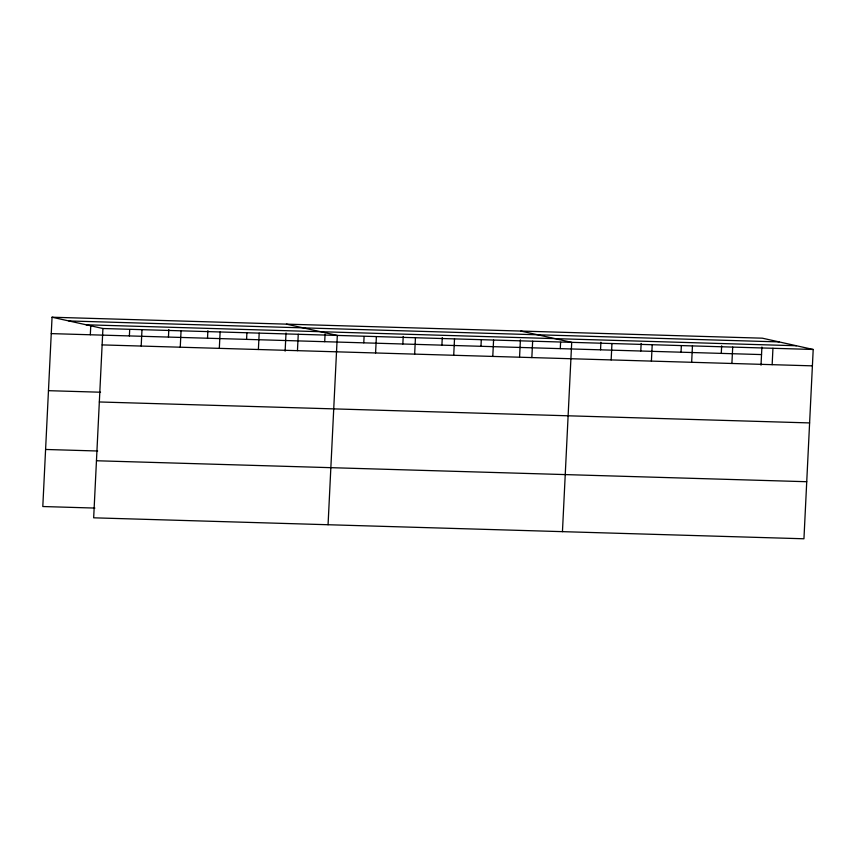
<?xml version="1.0" encoding="UTF-8"?>
<svg xmlns="http://www.w3.org/2000/svg" width="856" height="856" viewBox="0 0 856 856"><rect width="100%" height="100%" fill="white"/><g stroke="black" fill="none" stroke-linecap="round" stroke-linejoin="round"><path stroke-width="1.28" d="M52.056 317.223L102.923 328.511L93.668 517.816L803.945 538.777L813.2 349.473L762.332 338.184L52.056 317.223L42.8 506.527L94.888 508.068M90.319 334.771L90.757 325.943M129.384 335.927L129.695 329.624M141.186 346.049L141.989 329.667M168.45 337.071L168.825 329.507M180.252 347.204L181.055 330.812M207.516 338.227L207.89 330.662M219.318 348.36L220.12 331.968M246.582 339.383L246.892 333.08M258.384 349.515L259.186 333.123M285.123 351.153L286.022 332.973M297.449 350.66L298.252 334.279M324.713 341.683L325.077 334.118M328.062 524.728L337.317 335.424L286.45 324.146M363.779 342.839L364.089 336.536M375.581 352.972L376.383 336.579M402.844 343.994L403.208 336.429M414.646 354.127L415.449 337.735M441.91 345.15L442.274 337.585M453.712 355.272L454.515 338.89M480.976 346.295L481.275 339.993M492.778 356.428L493.58 340.035M519.581 356.738L520.405 339.885M531.844 357.583L532.646 341.191M560.284 348.638L560.594 342.336M562.446 531.651L571.712 342.346L520.844 331.058M600.538 349.826L600.901 342.261M611.152 359.916L611.954 343.534M640.78 351.014L641.155 343.449M651.405 361.104L652.208 344.722M681.034 352.201L681.344 345.899M691.648 362.291L692.451 345.91M721.276 353.389L721.651 345.824M731.901 363.479L732.704 347.097M761.016 365.191L761.904 347.012M772.155 364.667L772.947 348.285M68.844 320.947L779.12 341.908M86.135 324.788L796.412 345.749M102.923 328.511L813.2 349.473M51.253 333.615L761.53 354.577M102.121 344.904L812.398 365.854M48.471 390.678L100.548 392.219M99.339 401.967L809.605 422.918M45.593 449.464L97.68 451.005M96.461 460.753L806.737 481.714"/></g></svg>
